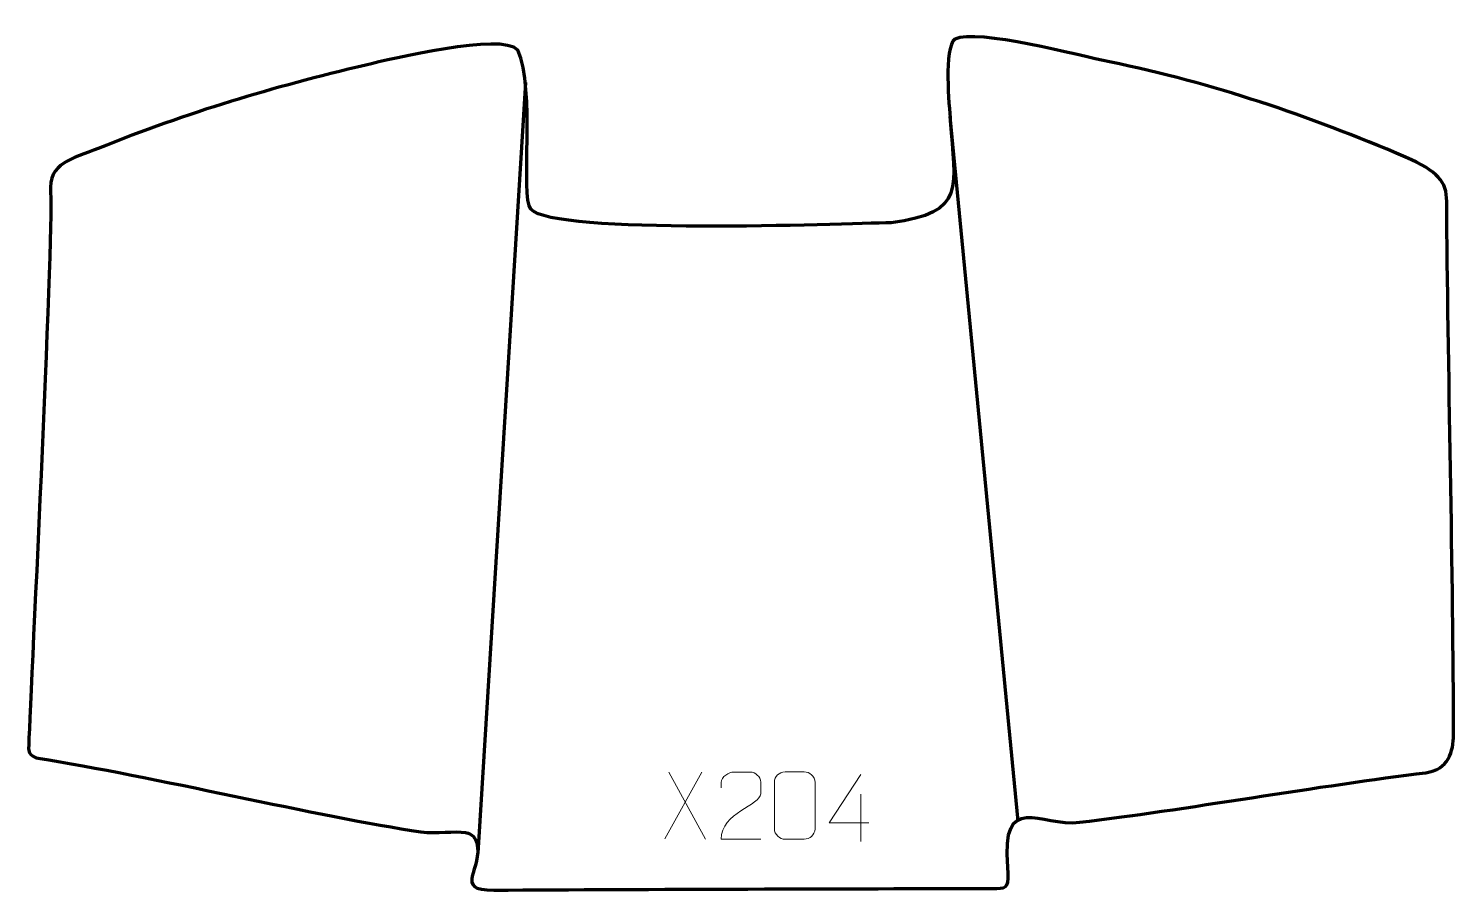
# Model space of a CAD drawing. Header units: millimetres. Extents: x -449 to 81, y 199 to 519.
import ezdxf

# ---------------------------------------------------------------- set-up
doc = ezdxf.new("R2010")
doc.units = ezdxf.units.MM
doc.header["$MEASUREMENT"] = 0
doc.layers.add('layer 2', color=7, linetype='Continuous')
doc.layers.add('layer 3', color=7, linetype='Continuous')

msp = doc.modelspace()

# ---------------------------------------------------------------- linework, layer by layer
at = {"layer": 'layer 2', "color": 142, "lineweight": 158}
for points in [[(-264.2045, 499.0628), (-264.2045, 499.0628), (-281.9328, 212.4572), (-281.9328, 212.4572)], [(-106.2351, 486.416), (-106.2351, 486.416), (-80.9465, 224.2801), (-80.9465, 224.2801)]]:
    msp.add_open_spline(points, degree=3, dxfattribs=at)
at = {"layer": 'layer 3', "color": 242, "lineweight": 158}
msp.add_open_spline([(-440.8527, 458.0894), (-441.7226, 469.3258), (-432.8361, 470.6157), (-423.0634, 474.568), (-423.0634, 474.568), (-389.5457, 487.9902), (-358.7339, 497.2698), (-323.5427, 505.5476), (-323.5427, 505.5476), (-314.2549, 507.7457), (-273.0145, 517.7487), (-267.0176, 511.1283), (-267.0176, 511.1283), (-260.2587, 496.5277), (-266.0886, 457.0894), (-262.2074, 451.8936), (-262.2074, 451.8936), (-253.4791, 442.2621), (-146.5503, 446.435), (-128.157, 446.9186), (-128.157, 446.9186), (-99.787, 450.4303), (-104.6348, 460.5032), (-106.1114, 484.7577), (-106.1114, 484.7577), (-106.5009, 490.4795), (-108.6674, 511.7359), (-104.4048, 515.2431), (-104.4048, 515.2431), (-96.2849, 519.1474), (-58.1065, 509.0547), (-46.8793, 506.7342), (-46.8793, 506.7342), (-7.541, 498.6031), (26.3413, 486.9292), (63.2456, 471.3283), (63.2456, 471.3283), (75.3464, 465.9267), (78.532, 462.2159), (78.5775, 454.7568), (78.5775, 454.7568), (78.9278, 397.3245), (81.0874, 312.7514), (81.081, 256.5163), (81.081, 256.5163), (81.0803, 250.3205), (79.2172, 243.3546), (70.8169, 242.3367), (70.8169, 242.3367), (32.4612, 237.6889), (-20.5206, 228.3064), (-57.929, 223.8913), (-57.929, 223.8913), (-72.6898, 222.1491), (-87.1595, 235.8001), (-84.6932, 207.1703), (-84.6932, 207.1703), (-84.0997, 200.2809), (-84.8642, 199.2935), (-88.7943, 199.2841), (-88.7943, 199.2841), (-142.9147, 199.155), (-219.3611, 199.0368), (-275.9575, 198.6271), (-275.9575, 198.6271), (-291.4582, 198.5149), (-279.7114, 206.7962), (-282.2955, 216.2491), (-282.2955, 216.2491), (-282.7221, 217.8095), (-283.7303, 219.5707), (-286.477, 220.0771), (-286.477, 220.0771), (-290.4785, 220.815), (-297.2357, 219.4852), (-303.0255, 220.3379), (-303.0255, 220.3379), (-340.5546, 225.8655), (-403.5161, 241.1745), (-445.4036, 247.7056), (-445.4036, 247.7056), (-447.804, 248.0799), (-449.0398, 249.7812), (-449.0074, 251.2621), (-449.0074, 251.2621), (-448.7581, 262.6649), (-439.6423, 442.4535), (-440.8527, 458.0894)], degree=3, knots=[0, 0, 0, 0, 0.04347826, 0.04347826, 0.04347826, 0.04347826, 0.08695652, 0.08695652, 0.08695652, 0.08695652, 0.13043478, 0.13043478, 0.13043478, 0.13043478, 0.17391304, 0.17391304, 0.17391304, 0.17391304, 0.2173913, 0.2173913, 0.2173913, 0.2173913, 0.26086957, 0.26086957, 0.26086957, 0.26086957, 0.30434783, 0.30434783, 0.30434783, 0.30434783, 0.34782609, 0.34782609, 0.34782609, 0.34782609, 0.39130435, 0.39130435, 0.39130435, 0.39130435, 0.43478261, 0.43478261, 0.43478261, 0.43478261, 0.47826087, 0.47826087, 0.47826087, 0.47826087, 0.52173913, 0.52173913, 0.52173913, 0.52173913, 0.56521739, 0.56521739, 0.56521739, 0.56521739, 0.60869565, 0.60869565, 0.60869565, 0.60869565, 0.65217391, 0.65217391, 0.65217391, 0.65217391, 0.69565217, 0.69565217, 0.69565217, 0.69565217, 0.73913043, 0.73913043, 0.73913043, 0.73913043, 0.7826087, 0.7826087, 0.7826087, 0.7826087, 0.82608696, 0.82608696, 0.82608696, 0.82608696, 0.86956522, 0.86956522, 0.86956522, 0.86956522, 0.91304348, 0.91304348, 0.91304348, 0.91304348, 1, 1, 1, 1], dxfattribs=at)
at = {"layer": 'layer 3', "color": 250, "lineweight": 9}
for points in [[(-198.5819, 242.5751), (-198.5819, 242.5751), (-212.3225, 217.6793), (-212.3225, 217.6793)], [(-210.8679, 242.5751), (-210.8679, 242.5751), (-197.1273, 217.6216), (-197.1273, 217.6216)], [(-139.3507, 234.3906), (-139.3507, 234.3906), (-139.3507, 216.7259), (-139.3507, 216.7259)]]:
    msp.add_open_spline(points, degree=3, dxfattribs=at)
for points, knots in [([(-176.6262, 217.6112), (-181.5406, 217.6115), (-186.455, 217.6115), (-191.3691, 217.6112), (-191.3691, 217.6112), (-191.3691, 227.5435), (-176.7181, 230.1847), (-176.6262, 234.495), (-176.6262, 234.495), (-176.6265, 235.9191), (-176.6265, 237.3428), (-176.6262, 238.7661), (-176.6262, 238.7661), (-176.6431, 240.8432), (-178.7659, 242.568), (-180.4369, 242.5853), (-180.4369, 242.5853), (-182.5101, 242.5849), (-184.583, 242.5849), (-186.6554, 242.5853), (-186.6554, 242.5853), (-188.4775, 242.6018), (-191.3022, 240.8097), (-191.3691, 238.7161), (-191.3691, 238.7161), (-191.3691, 238.7161), (-191.3691, 236.6613), (-191.3691, 236.6613)], [0, 0, 0, 0, 0.125, 0.125, 0.125, 0.125, 0.25, 0.25, 0.25, 0.25, 0.375, 0.375, 0.375, 0.375, 0.5, 0.5, 0.5, 0.5, 0.625, 0.625, 0.625, 0.625, 0.75, 0.75, 0.75, 0.75, 1, 1, 1, 1]), ([(-167.5784, 242.5976), (-165.2123, 242.5976), (-162.8458, 242.5976), (-160.4793, 242.5976), (-160.4793, 242.5976), (-158.4988, 242.6332), (-156.4728, 241.1389), (-156.4457, 238.6968), (-156.4457, 238.6968), (-156.4461, 232.9394), (-156.4461, 227.1816), (-156.4457, 221.4234), (-156.4457, 221.4234), (-156.5878, 219.0958), (-158.2942, 217.6135), (-160.4793, 217.6027), (-160.4793, 217.6027), (-162.8517, 217.6031), (-165.2241, 217.6031), (-167.5961, 217.6027), (-167.5961, 217.6027), (-169.5546, 217.4971), (-171.561, 219.385), (-171.5496, 221.406), (-171.5496, 221.406), (-171.5492, 227.1866), (-171.5492, 232.9669), (-171.5496, 238.7467), (-171.5496, 238.7467), (-171.5453, 240.8887), (-169.7682, 242.6112), (-167.5784, 242.5976)], [0, 0, 0, 0, 0.11111111, 0.11111111, 0.11111111, 0.11111111, 0.22222222, 0.22222222, 0.22222222, 0.22222222, 0.33333333, 0.33333333, 0.33333333, 0.33333333, 0.44444444, 0.44444444, 0.44444444, 0.44444444, 0.55555556, 0.55555556, 0.55555556, 0.55555556, 0.66666667, 0.66666667, 0.66666667, 0.66666667, 0.77777778, 0.77777778, 0.77777778, 0.77777778, 1, 1, 1, 1]), ([(-136.4066, 223.6295), (-136.4066, 223.6295), (-151.2283, 223.6295), (-151.2283, 223.6295), (-151.2283, 223.6295), (-151.2283, 223.6295), (-139.3507, 241.7), (-139.3507, 241.7)], [0, 0, 0, 0, 0.33333333, 0.33333333, 0.33333333, 0.33333333, 1, 1, 1, 1])]:
    msp.add_open_spline(points, degree=3, knots=knots, dxfattribs=at)

doc.saveas('drawing.dxf')
